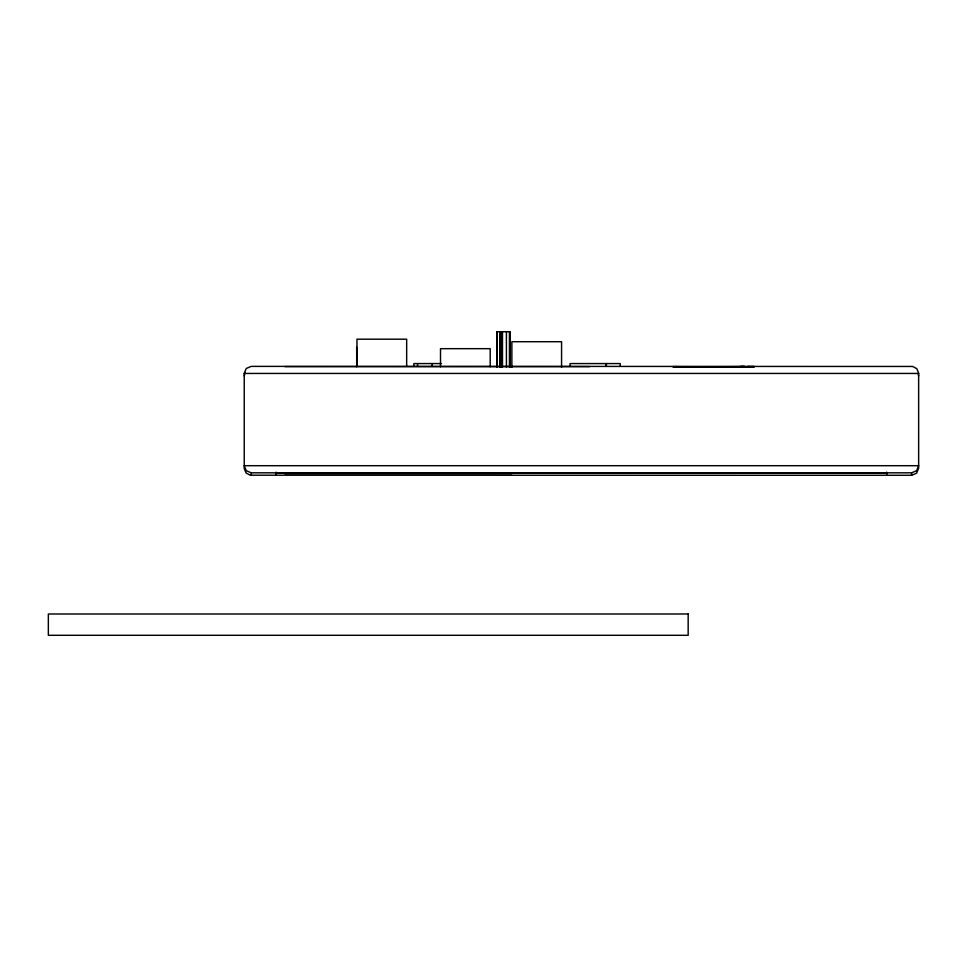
<?xml version="1.0" encoding="UTF-8"?>
<svg xmlns="http://www.w3.org/2000/svg" width="967" height="967" viewBox="0 0 967 967"><rect width="100%" height="100%" fill="white"/><g stroke="black" fill="none" stroke-linecap="round" stroke-linejoin="round"><path stroke-width="1.45" d="M244.228 375.97L245.135 372.488M244.228 373.443L246.247 368.487L251.178 366.384L912.63 366.457L916.789 368.669L918.638 373.02L918.65 468.221L916.619 473.177L911.627 475.293L250.248 475.208L246.029 472.948L244.228 468.584L244.228 373.443L918.65 373.443M735.367 366.759L673.032 366.65L696.167 366.892L680.865 366.977M911.627 472.827L916.619 470.675L918.65 465.695L244.228 465.695L246.247 470.675L251.251 472.827L911.627 472.827L911.555 475.293M673.08 366.977L679.668 366.928M742.197 366.529L740.492 366.541L744.808 366.614L679.813 366.771M742.414 366.529L744.385 366.517M441.46 363.568L413.864 363.568L413.864 366.348M284.951 366.614L589.785 366.614M276.175 472.972L886.703 472.972M284.709 473.685L511.881 473.685M747.612 366.517L754.248 366.59L730.037 366.88M717.574 366.868L736.383 366.94M737.132 366.759L737.93 366.759M725.903 366.928L728.816 366.928M742.136 366.952L752.955 366.977M736.914 366.892L742.644 366.916M743.647 366.952L746.971 366.977M918.179 373.419L918.65 375.97M886.703 472.15L886.703 475.148M620.246 366.348L620.246 363.568L570.047 363.568L570.047 366.348M606.394 363.568L606.394 366.348M606.212 363.568L606.212 366.348M561.573 367.315L561.573 341.714L511.869 341.714L511.869 367.315M509.947 366.952L509.947 331.705L496.736 331.705L496.736 366.952M509.73 331.705L509.73 366.952M509.44 331.705L509.44 366.952M506.418 331.705L506.418 366.952M502.477 331.705L502.477 366.952M501.184 331.705L501.184 366.952M499.939 331.705L499.939 366.952M499.734 331.705L499.734 366.952M496.953 331.705L496.953 366.952M490.196 366.747L490.196 348.676L440.505 348.676L440.505 366.747M432.176 363.568L432.056 366.348M417.539 363.568L417.539 366.348M406.66 366.3L406.66 339.187L356.968 339.187L356.968 366.3M356.69 347.213L356.69 366.783M276.175 472.15L276.175 475.148M251.323 472.827L251.323 475.293M752.773 366.723L734.255 366.711L754.248 366.711L752.773 366.723M688.166 613.997L48.35 613.997L48.35 635.295L688.166 635.295L688.166 613.997"/></g></svg>
